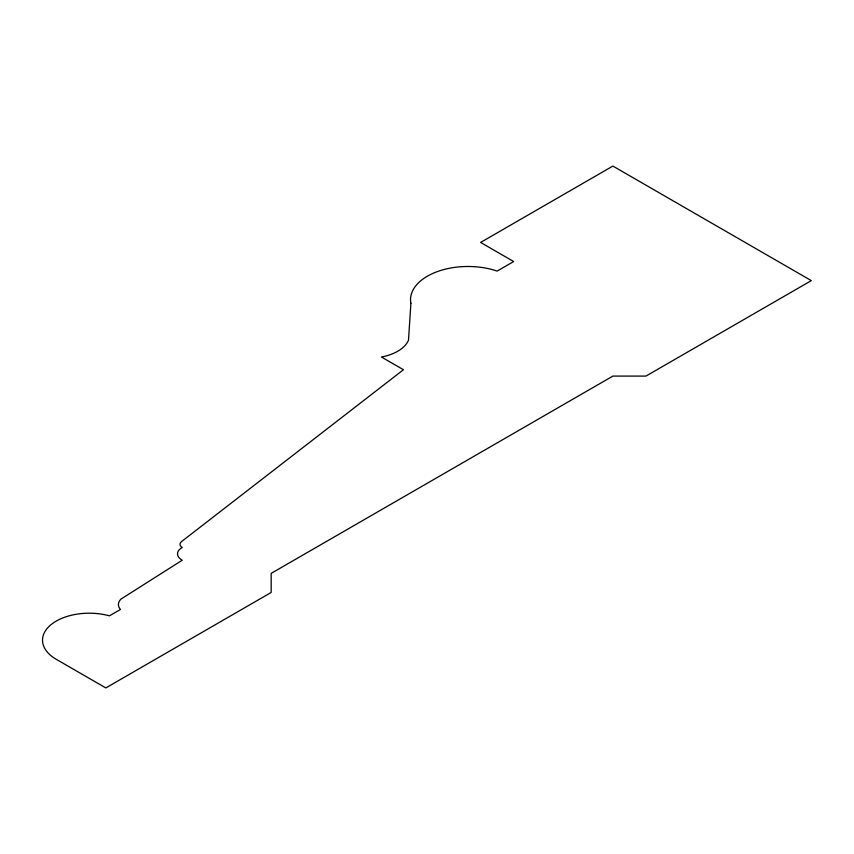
<?xml version="1.0" encoding="UTF-8"?>
<svg xmlns="http://www.w3.org/2000/svg" width="854" height="854" viewBox="0 0 854 854"><rect width="100%" height="100%" fill="white"/><g stroke="black" fill="none" stroke-linecap="round" stroke-linejoin="round"><path stroke-width="1.28" d="M410.891 303.341L408.5 340.159A40.49 23.378 0 0 1 381.407 356.993L403.451 369.729L181.507 541.617A7.793 4.505 0 0 0 182.244 547.489A15.201 8.775 0 0 0 182.244 560.213L121.065 599.028A18.51 10.686 0 0 0 120.478 609.468L109.451 615.83A46.767 26.997 0 0 0 51.112 624.605A46.767 26.997 0 0 0 56.225 659.288L105.832 687.929L271.177 592.462L271.177 573.376L612.884 376.091L645.955 376.091L811.3 280.624L612.884 166.071L480.61 242.44L513.681 261.537L497.145 271.081A57.442 33.167 0 0 0 436.746 271.818A57.442 33.167 0 0 0 410.891 303.341"/></g></svg>
